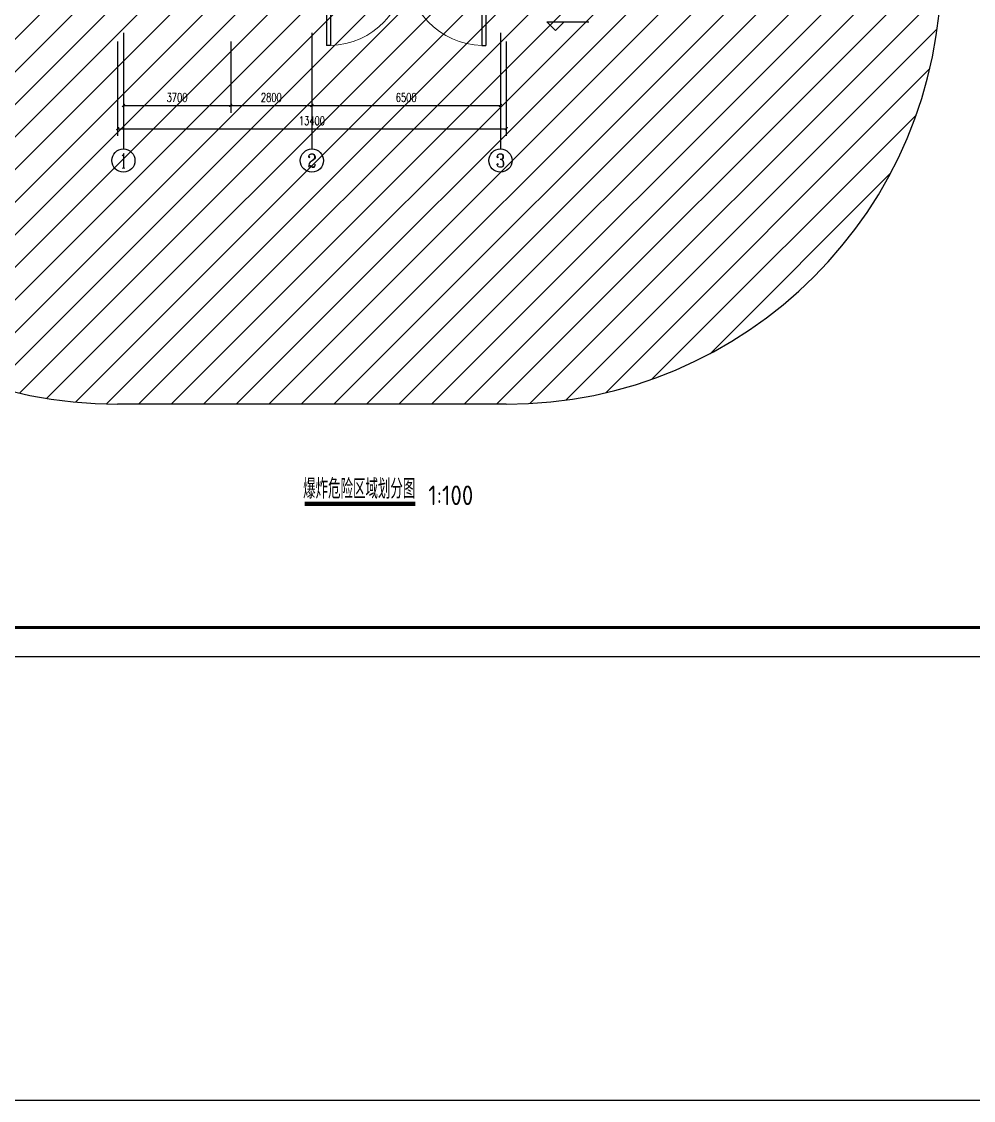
# Model space of a CAD drawing. Extents: x 1151645 to 1632247, y -116298 to 25377.
# Drawn here: x 1554917 to 1587733, y -116298 to -79105 of the extents above; entities that cross this region are included whole.
import ezdxf
from ezdxf.enums import TextEntityAlignment as Align

# ---------------------------------------------------------------- set-up
doc = ezdxf.new("R2010")
doc.units = 0
doc.header["$LTSCALE"] = 1000
doc.header["$MEASUREMENT"] = 0
doc.layers.get('0').update_dxf_attribs({"linetype": 'CONTINUOUS'})
doc.layers.get('Defpoints').update_dxf_attribs({"linetype": 'CONTINUOUS'})
for name, color, linetype in [('01', 9, 'CONTINUOUS'), ('AXIS_TEXT', 7, 'CONTINUOUS'), ('DIM_SYMB', 3, 'CONTINUOUS'), ('PUB_TEXT', 7, 'CONTINUOUS'), ('PUB_TITLE', 4, 'CONTINUOUS'), ('建筑底图', 251, 'CONTINUOUS')]:
    doc.layers.add(name, color=color, linetype=linetype)
doc.styles.add('_TCH_AXIS', font='COMPLEX', dxfattribs={"bigfont": 'GBCBIG'})
doc.styles.add('_TCH_DIM_T3', font='SIMPLEX', dxfattribs={"width": 0.705882, "bigfont": 'GBCBIG'})
doc.styles.add('COMPLEX', font='COMPLEX')
doc.styles.add('sceic', font='sceie.shx', dxfattribs={"width": 0.67, "bigfont": 'sceic.shx'})
doc.styles.get("Standard").update_dxf_attribs({"font": 'GBENOR', "bigfont": 'GBCBIG'})
doc.dimstyles.new('_TCH_ARCH&&100', dxfattribs={"dimtxt": 297.5, "dimasz": 100, "dimexe": 250, "dimexo": 300, "dimgap": 126.25, "dimtad": 1, "dimdec": 0, "dimzin": 0, "dimdsep": 46, "dimtxsty": '_TCH_DIM_T3', "dimblk": 'ARCHTICK', "dimcen": 0.09, "dimclrt": 7, "dimazin": 2, "dimtfac": 1, "dimtdec": 0, "dimtix": 1, "dimtmove": 2, "dimatfit": 3, "dimfxl": 0, "dimtolj": 1, "dimtzin": 0, "dimarcsym": 0})

# ---------------------------------------------------------------- blocks, each defined once
blk = doc.blocks.new('_AXISO')
blk.add_circle((0, 0), 0.5)
at = {"layer": 'AXIS_TEXT', "style": 'COMPLEX', "width": 1.041667}
blk.add_attdef('A', text='', height=0.56, dxfattribs=at).set_placement((-0.25, -0.28), (0.25, -0.28), align=Align.FIT)
blk = doc.blocks.new('$DorLib2D$00000002')
for p, q in [((-0.5, 0), (-0.5, 0.4875)), ((-0.475, 0.4875), (-0.5, 0.4875)), ((-0.475, 0), (-0.475, 0.4875)), ((0.475, 0), (0.475, 0.4875)), ((0.475, 0.4875), (0.5, 0.4875)), ((0.5, 0), (0.5, 0.4875)), ((-0.5, 0), (-0.475, 0)), ((0.5, 0), (0.475, 0))]:
    blk.add_line(p, q)
at = {"lineweight": 13}
for centre, start, end in [((-0.4875, 0), 0, 88.53072), ((0.4875, 0), 91.46928, 180)]:
    blk.add_arc(centre, 0.4875, start, end, dxfattribs=at)
blk = doc.blocks.new('_ArchTick')
at = {"color": 0, "linetype": 'ByBlock', "const_width": 0.4}
blk.add_lwpolyline([(-0.5, -0.5), (0.5, 0.5)], dxfattribs=at)
blk = doc.blocks.new('*D54')
at = {"layer": 'Defpoints', "color": 0, "transparency": 16777216}
for p in [(1558427, -79497), (1562127, -79497), (1562127, -81997)]:
    blk.add_point(p, dxfattribs=at)
at = {"layer": '建筑底图', "color": 0, "lineweight": -2, "transparency": 16777216}
for p, q in [((1558427, -79797), (1558427, -82247)), ((1562127, -79797), (1562127, -82247)), ((1558427, -81997), (1562127, -81997))]:
    blk.add_line(p, q, dxfattribs=at)
at = {"layer": '建筑底图', "color": 0, "lineweight": -2, "transparency": 16777216, "xscale": 100, "yscale": 100, "zscale": 100, "rotation": 180}
blk.add_blockref('_ArchTick', (1558427, -81997), dxfattribs=at)
at = {"layer": '建筑底图', "color": 0, "lineweight": -2, "transparency": 16777216, "xscale": 100, "yscale": 100, "zscale": 100}
blk.add_blockref('_ArchTick', (1562127, -81997), dxfattribs=at)
at = {"layer": '建筑底图', "color": 7, "transparency": 16777216, "insert": (1560277, -81722), "char_height": 297.5, "attachment_point": 5, "style": '_TCH_DIM_T3'}
blk.add_mtext('\\A1;3700', dxfattribs=at)
blk = doc.blocks.new('*D55')
at = {"layer": 'Defpoints', "color": 0, "transparency": 16777216}
for p in [(1562127, -79497), (1564927, -79497), (1564927, -81997)]:
    blk.add_point(p, dxfattribs=at)
at = {"layer": '建筑底图', "color": 0, "lineweight": -2, "transparency": 16777216}
for p, q in [((1562127, -79797), (1562127, -82247)), ((1564927, -79797), (1564927, -82247)), ((1562127, -81997), (1564927, -81997))]:
    blk.add_line(p, q, dxfattribs=at)
at = {"layer": '建筑底图', "color": 0, "lineweight": -2, "transparency": 16777216, "xscale": 100, "yscale": 100, "zscale": 100, "rotation": 180}
blk.add_blockref('_ArchTick', (1562127, -81997), dxfattribs=at)
at = {"layer": '建筑底图', "color": 0, "lineweight": -2, "transparency": 16777216, "xscale": 100, "yscale": 100, "zscale": 100}
blk.add_blockref('_ArchTick', (1564927, -81997), dxfattribs=at)
at = {"layer": '建筑底图', "color": 7, "transparency": 16777216, "insert": (1563527, -81722), "char_height": 297.5, "attachment_point": 5, "style": '_TCH_DIM_T3'}
blk.add_mtext('\\A1;2800', dxfattribs=at)
blk = doc.blocks.new('*D56')
at = {"layer": 'Defpoints', "color": 0, "transparency": 16777216}
for p in [(1564927, -79497), (1571427, -79497), (1571427, -81997)]:
    blk.add_point(p, dxfattribs=at)
at = {"layer": '建筑底图', "color": 0, "lineweight": -2, "transparency": 16777216}
for p, q in [((1564927, -79797), (1564927, -82247)), ((1571427, -79797), (1571427, -82247)), ((1564927, -81997), (1571427, -81997))]:
    blk.add_line(p, q, dxfattribs=at)
at = {"layer": '建筑底图', "color": 0, "lineweight": -2, "transparency": 16777216, "xscale": 100, "yscale": 100, "zscale": 100, "rotation": 180}
blk.add_blockref('_ArchTick', (1564927, -81997), dxfattribs=at)
at = {"layer": '建筑底图', "color": 0, "lineweight": -2, "transparency": 16777216, "xscale": 100, "yscale": 100, "zscale": 100}
blk.add_blockref('_ArchTick', (1571427, -81997), dxfattribs=at)
at = {"layer": '建筑底图', "color": 7, "transparency": 16777216, "insert": (1568177, -81722), "char_height": 297.5, "attachment_point": 5, "style": '_TCH_DIM_T3'}
blk.add_mtext('\\A1;6500', dxfattribs=at)
blk = doc.blocks.new('*D57')
at = {"layer": 'Defpoints', "color": 0, "transparency": 16777216}
for p in [(1558227, -79497), (1571627, -79497), (1571627, -82797)]:
    blk.add_point(p, dxfattribs=at)
at = {"layer": '建筑底图', "color": 0, "lineweight": -2, "transparency": 16777216}
for p, q in [((1558227, -79797), (1558227, -83047)), ((1571627, -79797), (1571627, -83047)), ((1558227, -82797), (1571627, -82797))]:
    blk.add_line(p, q, dxfattribs=at)
at = {"layer": '建筑底图', "color": 0, "lineweight": -2, "transparency": 16777216, "xscale": 100, "yscale": 100, "zscale": 100, "rotation": 180}
blk.add_blockref('_ArchTick', (1558227, -82797), dxfattribs=at)
at = {"layer": '建筑底图', "color": 0, "lineweight": -2, "transparency": 16777216, "xscale": 100, "yscale": 100, "zscale": 100}
blk.add_blockref('_ArchTick', (1571627, -82797), dxfattribs=at)
at = {"layer": '建筑底图', "color": 7, "transparency": 16777216, "insert": (1564927, -82522), "char_height": 297.5, "attachment_point": 5, "style": '_TCH_DIM_T3'}
blk.add_mtext('\\A1;13400', dxfattribs=at)

msp = doc.modelspace()

# ---------------------------------------------------------------- hatches: boundary and pattern name
at = {"layer": '01'}
h = msp.add_hatch(dxfattribs=at)
h.set_pattern_fill('ANSI31', color=1, scale=500, style=0)
h.set_pattern_definition([(45, (0, 0), (-561.266, 561.266), [])])
edge = h.paths.add_edge_path()
edge.add_arc((1571626.8, -77296.9), 15000, 270, 360)
edge.add_line((1586626.8, -77296.9), (1586626.8, -58696.9))
edge.add_arc((1571626.8, -58696.9), 15000, 0, 90)
edge.add_line((1571626.8, -43696.9), (1558226.8, -43696.9))
edge.add_arc((1558226.8, -58696.9), 15000, 90, 183.81131)
edge.add_line((1543259.9, -59693.9), (1543226.8, -77296.9))
edge.add_arc((1558226.8, -77296.9), 15000, 180, 270)
edge.add_line((1558226.8, -92296.9), (1571626.8, -92296.9))

# ---------------------------------------------------------------- linework, layer by layer
at = {"color": 0}
msp.add_line((1571626.8, -92296.9), (1558226.8, -92296.9), dxfattribs=at)
at = {"color": 1}
msp.add_lwpolyline([(1151644.8, 25376.6), (1632247.4, 25376.6), (1632247.4, -116298), (1151644.8, -116298)], close=True, dxfattribs=at)
at = {"color": 0}
for centre, start, end in [((1558226.8, -77296.9), 180, 270), ((1571626.8, -77296.9), 270, 0)]:
    msp.add_arc(centre, 15000, start, end, dxfattribs=at)
at = {"layer": 'DIM_SYMB', "const_width": 140}
msp.add_lwpolyline([(1564680.7, -95731.2), (1568491.5, -95731.2)], dxfattribs=at)
at = {"layer": 'PUB_TITLE', "color": 4}
msp.add_lwpolyline([(1524155.9, -100998.1), (1608255.9, -100998.1), (1608255.9, -41598.1), (1524155.9, -41598.1)], close=True, dxfattribs=at)
at = {"layer": 'PUB_TITLE', "color": 4, "const_width": 100}
msp.add_lwpolyline([(1526655.9, -99998.1), (1607255.9, -99998.1), (1607255.9, -42598.1), (1526655.9, -42598.1)], close=True, dxfattribs=at)
at = {"layer": '建筑底图'}
for p, q in [((1573325.4, -79413.3), (1573025.4, -79113.3)), ((1573025.4, -79113.3), (1574475.4, -79113.3)), ((1573325.4, -79413.3), (1573625.4, -79113.3)), ((1558426.8, -79496.9), (1558426.8, -83496.9)), ((1564926.8, -79496.9), (1564926.8, -83496.9)), ((1571426.8, -79496.9), (1571426.8, -83496.9))]:
    msp.add_line(p, q, dxfattribs=at)

# ---------------------------------------------------------------- block references
at = {"layer": '建筑底图', "xscale": 5500, "yscale": 5500, "zscale": 5500, "rotation": 180}
msp.add_blockref('$DorLib2D$00000002', (1568176.8, -77246.9), dxfattribs=at)
at = {"layer": '建筑底图'}
ref = msp.add_blockref('_AXISO', (1558426.8, -83896.9), dxfattribs=dict(at, xscale=800, yscale=800, zscale=800))
ref.add_attrib('A', '1', dxfattribs={"layer": 'AXIS_TEXT', "color": 0, "height": 514.7, "style": '_TCH_AXIS'}).set_placement((1558316.5, -84154.2), (1558537.1, -84154.2), align=Align.FIT)
ref = msp.add_blockref('_AXISO', (1564926.8, -83896.9), dxfattribs=dict(at, xscale=800, yscale=800, zscale=800))
ref.add_attrib('A', '2', dxfattribs={"layer": 'AXIS_TEXT', "color": 0, "height": 465.9, "style": '_TCH_AXIS'}).set_placement((1564771.4, -84129.8), (1565082.1, -84129.8), align=Align.FIT)
ref = msp.add_blockref('_AXISO', (1571426.8, -83896.9), dxfattribs=dict(at, xscale=800, yscale=800, zscale=800))
ref.add_attrib('A', '3', dxfattribs={"layer": 'AXIS_TEXT', "color": 0, "height": 465.9, "style": '_TCH_AXIS'}).set_placement((1571271.4, -84129.8), (1571582.1, -84129.8), align=Align.FIT)

# ---------------------------------------------------------------- texts
at = {"layer": 'PUB_TEXT', "style": 'sceic', "width": 0.67}
msp.add_text('爆炸危险区域划分图', height=675.18, dxfattribs=at).set_placement((1564624.5, -95551.6))
at = {"layer": 'PUB_TEXT'}
msp.add_text('1:100', height=675.18, dxfattribs=at).set_placement((1568938.6, -95774.4))

# ---------------------------------------------------------------- dimensions: what is measured, and where the dimension line sits
at = {"layer": '建筑底图'}
for p1, p2, distance, picture, middle in [((1558226.8, -79496.9), (1571626.8, -79496.9), -3300, '*D57', (1564926.8, -82521.9)), ((1558426.8, -79496.9), (1562126.8, -79496.9), -2500, '*D54', (1560276.8, -81721.9)), ((1562126.8, -79496.9), (1564926.8, -79496.9), -2500, '*D55', (1563526.8, -81721.9)), ((1564926.8, -79496.9), (1571426.8, -79496.9), -2500, '*D56', (1568176.8, -81721.9))]:
    dim = msp.add_aligned_dim(p1=p1, p2=p2, distance=distance, dimstyle='_TCH_ARCH&&100', dxfattribs=at)
    dim.commit()
    dim.dimension.update_dxf_attribs({"geometry": picture, "text_midpoint": middle})

doc.saveas('drawing.dxf')
